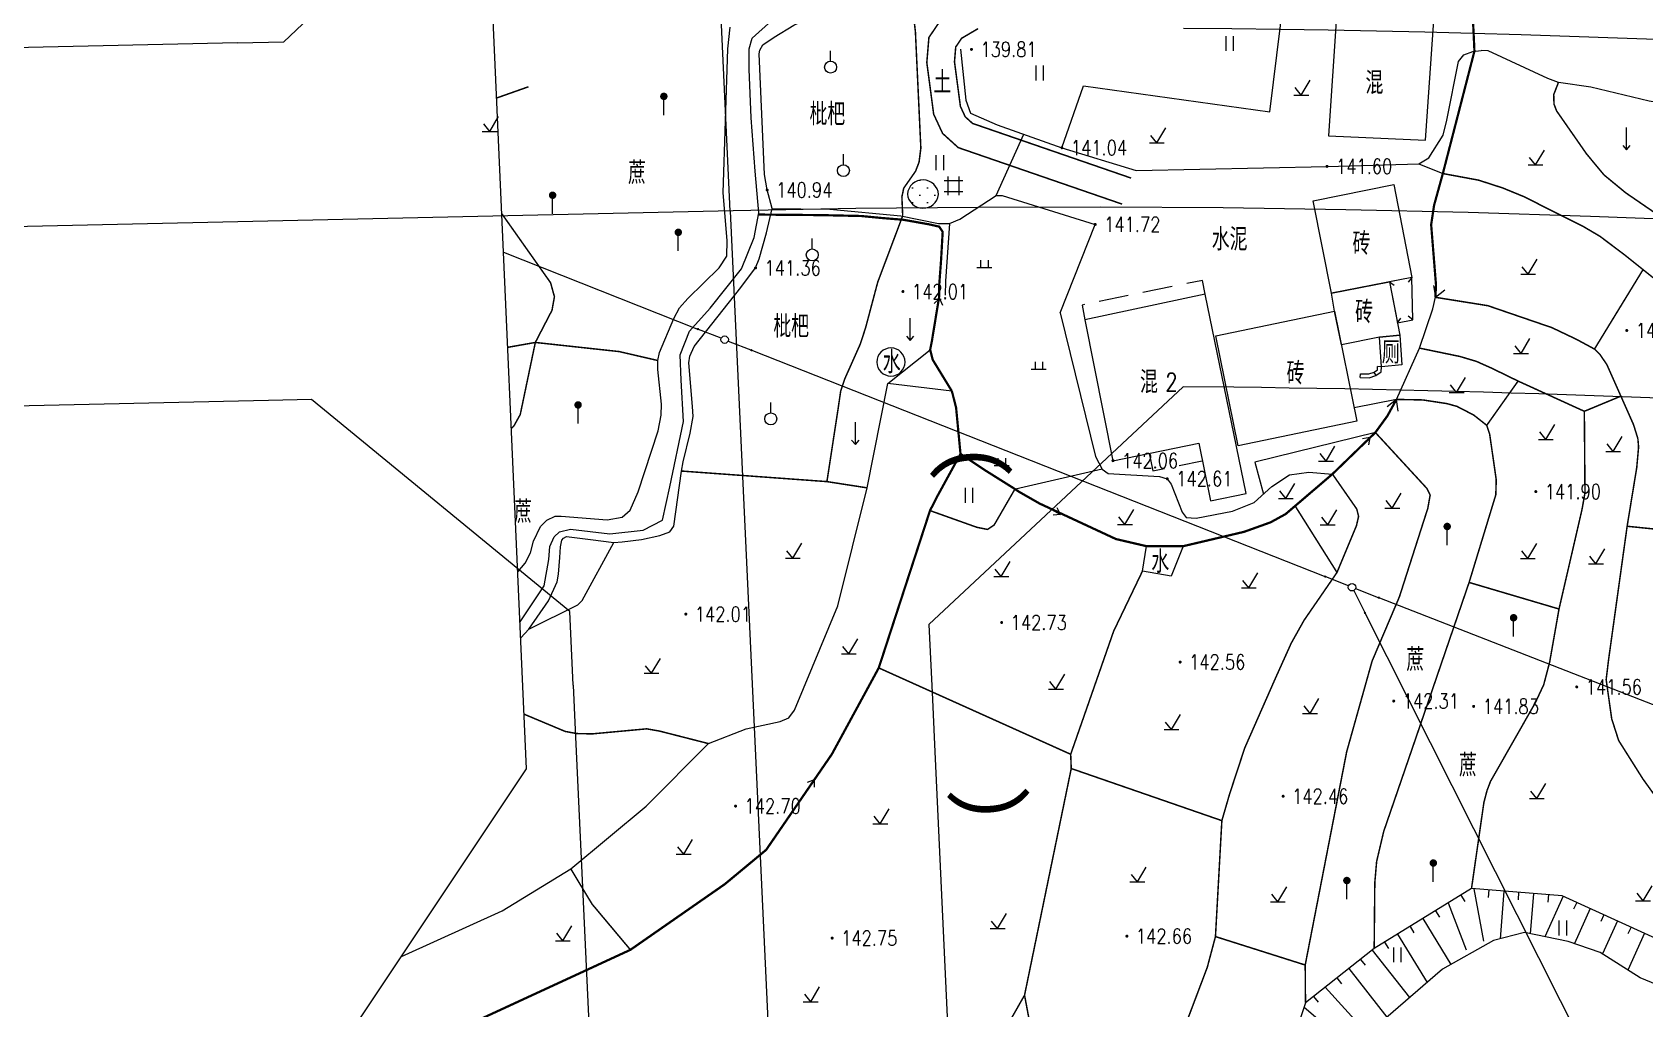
# Model space of a CAD drawing. Extents: x 529262 to 576451, y 2694391 to 2717535.
# Drawn here: x 567209.2 to 567317.3, y 2709360.8 to 2709426.2 of the extents above; entities that cross this region are included whole.
import ezdxf
from ezdxf.enums import TextEntityAlignment as Align
from ezdxf.xclip import XClip

# ---------------------------------------------------------------- set-up
doc = ezdxf.new("R2010")
doc.units = 0
doc.header["$XCLIPFRAME"] = 0
doc.linetypes.add('X2', pattern=[10, 8, -2])
doc.linetypes.add('X5', pattern=[3, 2, -1])
for name, color, linetype in [('DLDW', 8, 'Continuous'), ('DLSS', 4, 'Continuous'), ('DMTZ', 8, 'Continuous'), ('GCD', 8, 'Continuous'), ('GXYZ', 8, 'Continuous'), ('JMD', 8, 'Continuous'), ('PP-COM', 7, 'Continuous'), ('RD-中线', 40, 'Continuous'), ('RD-红线', 7, 'Continuous'), ('RD-路名', 7, 'Continuous'), ('ZBTZ', 8, 'Continuous'), ('ZJ', 7, 'Continuous')]:
    doc.layers.add(name, color=color, linetype=linetype)
doc.layers.add('SXSS', color=5, linetype='Continuous', lineweight=0)
doc.styles.add('HZ', font='rs.shx', dxfattribs={"width": 0.8, "bigfont": 'hztxt.shx'})
doc.styles.add('黑体', font='simhei.ttf')
doc.linetypes.add('10421', pattern='A,2,[150,AAA.SHX,S=0.5,R=0,X=0,Y=0.5],1e-11', length=2)
doc.linetypes.add('10422', pattern='A,0.75,[150,AAA.SHX,S=0.5,R=0,X=0,Y=0.5],1.5,[177,AAA.SHX,S=1,R=0,X=0,Y=0.4],0.75', length=3)
doc.linetypes.add('1161', pattern='A,0,[149,AAA.SHX,S=0.15,R=0,X=0,Y=0],-1.6', length=1.6)

# ---------------------------------------------------------------- blocks, each defined once
blk = doc.blocks.new('A$C19FD0107')
at = {"layer": 'RD-中线', "color": 8}
blk.add_lwpolyline([(-3741.98, 15023.64), (-3764.95, 15517.41)], dxfattribs=at)
at = {"layer": 'RD-中线', "color": 8, "linetype": 'Continuous'}
blk.add_lwpolyline([(-3086.58, 14893.65), (-3108.23, 14899.63, 0.000046), (-3108.32, 14899.66), (-3236.52, 14935.1, 0.007364), (-3240.8, 14936.21), (-3481.53, 14995.18, 0.065736), (-3741.79, 15023.65), (-4056.29, 15016.62, -0.003768), (-4058.1, 15016.6), (-4121.61, 15016.13, 0.002785), (-4122.95, 15016.12), (-4376.62, 15011.45), (-4572.92, 15005.07)], format="xyb", dxfattribs=at)
at = {"layer": 'RD-中线', "color": 8, "linetype": 'Continuous', "flags": 128}
blk.add_lwpolyline([(-3741.98, 15023.64), (-3727.15, 14704.89)], dxfattribs=at)
for points in [[(-4490.73, 14139.44, 0), (-4490.29, 14139.42)], [(-3818.25, 14086.17, 0), (-3817.74, 14086.17)]]:
    blk.add_lwpolyline(points, format="xyb", dxfattribs=at)
at = {"layer": 'RD-红线', "color": 8}
for points in [[(-3775.02, 15034.91), (-3771.9, 15034.98), (-3755.25, 15050.76), (-3755.49, 15055.83, 0.421306)], [(-3506.43, 15013.22, 0.051126), (-3711.6, 15035.87)], [(-3708.24, 15011.83), (-3711.63, 15011.85), (-3728.68, 14995.93), (-3728.44, 14990.91, 0.43126)], [(-3589.62, 15003.33, 0.03012), (-3708.24, 15011.83)], [(-3752.51, 14991.88), (-3752.74, 14996.81), (-3770.06, 15011.01), (-3772.94, 15010.95, 0.407156)]]:
    blk.add_lwpolyline(points, format="xyb", dxfattribs=at)
for points in [[(-3775.02, 15034.91), (-4048.33, 15028.8)], [(-3772.94, 15010.95), (-4024.43, 15005.33)]]:
    blk.add_lwpolyline(points, dxfattribs=at)
at = {"layer": 'RD-红线', "color": 8, "linetype": 'Continuous', "flags": 128}
for points in [[(-3752.51, 14991.88), (-3752.38, 14988.89), (-3740.66, 14737.03)], [(-3728.44, 14990.91), (-3728.3, 14987.9), (-3716.61, 14736.69)]]:
    blk.add_lwpolyline(points, dxfattribs=at)
blk = doc.blocks.new('gc123')
at = {"color": 8}
for p, q in [((-1, 0), (1, 0)), ((0, 0), (-0.8, 1)), ((0, 0), (1.2, 2))]:
    blk.add_line(p, q, dxfattribs=at)
blk = doc.blocks.new('gc125')
at = {"color": 8}
blk.add_line((0, 0.8), (0, 2.2), dxfattribs=at)
blk.add_circle((0, 0), 0.8, dxfattribs=at)
blk = doc.blocks.new('gc121')
at = {"color": 8}
for p, q in [((-0.5, -1), (-0.5, 1)), ((0.5, -1), (0.5, 1))]:
    blk.add_line(p, q, dxfattribs=at)
blk = doc.blocks.new('gc120')
at = {"color": 8}
for p, q in [((0, 0), (0, 3)), ((-0.5, 0.6), (0, 0)), ((0, 0), (0.5, 0.6))]:
    blk.add_line(p, q, dxfattribs=at)
blk = doc.blocks.new('gc119')
at = {"color": 8}
for p, q in [((-1, 0), (1, 0)), ((-0.5, 1), (-0.5, 0)), ((0.5, 1), (0.5, 0))]:
    blk.add_line(p, q, dxfattribs=at)
blk = doc.blocks.new('gc013c')
at = {"linetype": 'Continuous'}
blk.add_line((0.5, 0), (4, 0), dxfattribs=at)
at = {"linetype": 'Continuous', "const_width": 0.15, "flags": 128}
blk.add_lwpolyline([(3.775, 0, 1), (3.925, 0, 1)], format="xyb", close=True, dxfattribs=at)
blk = doc.blocks.new('gc170')
at = {"color": 8, "linetype": 'Continuous'}
blk.add_circle((0, 0), 0.5, dxfattribs=at)
blk = doc.blocks.new('gc165')
at = {"color": 8}
blk.add_line((0, 0), (0, 2), dxfattribs=at)
at = {"color": 8, "const_width": 0.5}
blk.add_lwpolyline([(-0.25, 2.5, 1), (0.25, 2.5, 1)], format="xyb", close=True, dxfattribs=at)
blk = doc.blocks.new('gc086')
at = {"color": 8}
for p, q in [((0, 0), (7, 0)), ((7, 0), (6.18, 0.57)), ((7, 0), (6.18, -0.57))]:
    blk.add_line(p, q, dxfattribs=at)
blk = doc.blocks.new('gc037')
for p, q in [((0, 0), (-1.39, 0.8)), ((-1.39, -0.8), (0, 0))]:
    blk.add_line(p, q)
blk = doc.blocks.new('GC200')
at = {"linetype": 'Continuous', "const_width": 0.2, "flags": 128}
blk.add_lwpolyline([(-0.1, 0, 1), (0.1, 0, 1)], format="xyb", close=True, dxfattribs=at)
blk = doc.blocks.new('gc146')
for p, q in [((-1.25, 0.75), (1.25, 0.75)), ((-0.75, -1.25), (-0.75, 1.25)), ((0.75, -1.25), (0.75, 1.25)), ((-1.25, -0.75), (1.25, -0.75))]:
    blk.add_line(p, q)

msp = doc.modelspace()

# ---------------------------------------------------------------- hatches: boundary and pattern name
at = {"layer": 'DLDW', "linetype": 'Continuous'}
h = msp.add_hatch(dxfattribs=at)
h.set_pattern_fill('1061', color=256, scale=0.5, style=0)
h.set_pattern_definition([(0, (54.72163, 141.3017), (0.5, 0.5), [0, -1]), (0, (55.22163, 141.8017), (0.5, 0.5), [0, -1])])
edge = h.paths.add_edge_path()
edge.add_arc((567268.825, 2709415.38), 0.945, 0, 180)
edge.add_arc((567268.825, 2709415.38), 0.945, 180, 360)

# ---------------------------------------------------------------- linework, layer by layer
at = {"color": 8, "linetype": 'Continuous', "flags": 128}
msp.add_lwpolyline([(567209.956, 2709328.306), (567242.359, 2709376.873), (567237.386, 2709487.838), (567226.241, 2709566.338), (567250.471, 2709637.466), (567310.691, 2709648.291), (567365.176, 2709659.753), (567568.23, 2709904.38), (567652.452, 2709866.094), (567570.025, 2709683.533), (567490.632, 2709613.794), (567456.674, 2709542.126), (567415.71, 2709492.593), (567416.103, 2709370.575), (567398.267, 2709255.857), (567341.513, 2709220.051), (567319.6, 2709121.447), (567354.869, 2709007.157), (567377.977, 2708907.793), (567342.698, 2708646.362), (567189.906, 2708654.057), (567219.676, 2708986.987), (567146.446, 2709250.882)], dxfattribs=at)
at = {"layer": 'DLDW', "linetype": 'Continuous', "flags": 128}
for points, elevation in [([(567269.971, 2709415.346, 0.9238362), (567267.88, 2709415.38, 0.8920897)], -144.456), ([(567267.723, 2709404.127, 1), (567265.834, 2709404.127, 1)], -4.136)]:
    msp.add_lwpolyline(points, format="xyb", close=True, dxfattribs=dict(at, elevation=elevation))
at = {"layer": 'DLDW', "linetype": 'Continuous', "elevation": 142.651, "flags": 128}
msp.add_lwpolyline([(567299.518, 2709405.782), (567300.879, 2709405.929), (567301.01, 2709403.948), (567299.649, 2709403.801)], close=True, dxfattribs=at)
at = {"layer": 'DLDW', "linetype": 'Continuous', "elevation": 142.685, "flags": 128}
msp.add_lwpolyline([(567286.359, 2709391.786), (567285.568, 2709389.78), (567283.634, 2709390.114), (567283.9, 2709391.79)], dxfattribs=at)
at = {"layer": 'DLSS', "linetype": 'X2', "const_width": 0.1, "elevation": 138.333, "flags": 128}
msp.add_lwpolyline([(567296.388, 2709469.035), (567297.229, 2709465.029), (567298.633, 2709459.786), (567298.947, 2709448.24), (567298.917, 2709447.887), (567296.9, 2709438.471), (567296.721, 2709438.026), (567296.49, 2709437.653), (567295.463, 2709436.58), (567295.426, 2709436.573), (567293.638, 2709436.663), (567290.008, 2709436.169), (567289.109, 2709435.94), (567285.379, 2709434.66), (567284.6, 2709434.214), (567282.207, 2709432.389), (567281.745, 2709432.116), (567271.804, 2709428.123), (567270.223, 2709427.195), (567269.322, 2709425.869), (567269.182, 2709424.189), (567269.642, 2709420.729), (567270.241, 2709419.44), (567271.29, 2709418.49), (567282.272, 2709414.705)], dxfattribs=at)
at = {"layer": 'DLSS', "linetype": 'Continuous', "const_width": 0.1, "elevation": 138.333, "flags": 128}
msp.add_lwpolyline([(567272.619, 2709426.462), (567271.516, 2709425.815), (567271.12, 2709425.233), (567271.037, 2709424.235), (567271.434, 2709421.251), (567271.756, 2709420.557), (567272.248, 2709420.111), (567282.873, 2709416.449)], dxfattribs=at)
at = {"layer": 'DMTZ', "linetype": 'Continuous'}
for p, q in [((567304.979, 2709368.411, 143.906), (567305.241, 2709367.985, 143.906)), ((567305.855, 2709368.834, 143.906), (567306.488, 2709365.316, 143.906)), ((567306.852, 2709368.756, 143.906), (567306.813, 2709368.257, 143.906)), ((567308.846, 2709368.599, 143.906), (567308.807, 2709368.101, 143.906)), ((567310.84, 2709368.443, 143.906), (567310.8, 2709367.944, 143.906)), ((567303.275, 2709367.363, 143.906), (567303.537, 2709366.937, 143.906)), ((567304.127, 2709367.887, 143.906), (567305.341, 2709364.743, 143.906)), ((567312.741, 2709367.927, 143.906), (567312.534, 2709367.472, 143.906)), ((567314.561, 2709367.099, 143.906), (567314.354, 2709366.644, 143.906)), ((567301.571, 2709366.316, 143.906), (567301.833, 2709365.89, 143.906)), ((567316.381, 2709366.27, 143.906), (567316.174, 2709365.815, 143.906)), ((567299.868, 2709365.268, 143.906), (567300.13, 2709364.842, 143.906)), ((567298.243, 2709364.107, 143.906), (567298.553, 2709363.715, 143.906)), ((567296.674, 2709362.867, 143.906), (567296.984, 2709362.475, 143.906)), ((567295.89, 2709362.247, 143.906), (567298.513, 2709359.347, 143.906)), ((567294.464, 2709360.906, 143.906), (567297.655, 2709358.211, 143.906)), ((567295.105, 2709361.627, 143.906), (567295.415, 2709361.234, 143.906))]:
    msp.add_line(p, q, dxfattribs=at)
at = {"layer": 'DMTZ'}
for p, q in [((567307.849, 2709368.677, 143.906), (567307.599, 2709365.489, 143.906)), ((567309.843, 2709368.521, 143.906), (567309.631, 2709365.822, 143.906)), ((567311.83, 2709368.341, 143.906), (567310.595, 2709365.627, 143.906)), ((567313.651, 2709367.513, 143.906), (567312.583, 2709365.165, 143.906)), ((567302.423, 2709366.839, 143.906), (567304.311, 2709363.77, 143.906)), ((567315.471, 2709366.685, 143.906), (567314.465, 2709364.472, 143.906)), ((567300.72, 2709365.792, 143.906), (567302.709, 2709362.556, 143.906)), ((567317.292, 2709365.856, 143.906), (567316.167, 2709363.385, 143.906)), ((567299.028, 2709364.727, 143.906), (567301.541, 2709361.548, 143.906)), ((567297.459, 2709363.487, 143.906), (567300.025, 2709360.24, 143.906))]:
    msp.add_line(p, q, dxfattribs=at)
at = {"layer": 'DMTZ', "linetype": '10421', "flags": 128}
msp.add_lwpolyline([(567241.966, 2709385.654), (567242.515, 2709386.23), (567243.837, 2709388.134), (567244.413, 2709389.402), (567244.487, 2709389.921), (567244.578, 2709391.023), (567244.624, 2709391.754), (567244.723, 2709392.18), (567244.84, 2709392.328), (567245.027, 2709392.438), (567246.645, 2709392.233), (567248.213, 2709392.03), (567248.761, 2709392.07), (567250.067, 2709392.238), (567251.295, 2709392.499), (567251.959, 2709392.748), (567252.235, 2709393.134), (567252.747, 2709396.821), (567252.85, 2709397.431), (567253.319, 2709399.369), (567253.516, 2709400.486), (567253.472, 2709401.145), (567253.238, 2709404.077), (567253.305, 2709404.51), (567253.597, 2709405.156), (567256.71, 2709409.113), (567257.704, 2709410.429), (567257.943, 2709411.041), (567258.428, 2709412.79), (567258.824, 2709414.404), (567258.482, 2709415.652), (567258.307, 2709416.694), (567257.937, 2709424.777), (567257.981, 2709425.021), (567258.2, 2709425.373), (567258.958, 2709425.892), (567260.267, 2709426.7), (567265.755, 2709429.265), (567267.381, 2709430.428), (567268.82, 2709431.711), (567269.077, 2709432.581), (567269.366, 2709434.397), (567270.211, 2709437.145), (567270.776, 2709438.894), (567271.32, 2709440.263)], dxfattribs=at)
for points, elevation in [([(567271.437, 2709425.089), (567271.793, 2709421.67), (567272.119, 2709420.809), (567273.887, 2709420.012), (567278.239, 2709418.481)], 141.038), ([(567302.17, 2709417.4), (567302.832, 2709417.815), (567303.795, 2709419.334), (567304.028, 2709420.333), (567304.816, 2709424.258), (567305.186, 2709424.698), (567305.779, 2709424.94), (567306.343, 2709425.003)], 141.156), ([(567337.768, 2709414.103), (567336.38, 2709414.399), (567335.781, 2709415.056), (567333.942, 2709417.633), (567333.399, 2709418.109), (567330.862, 2709419.827), (567328.687, 2709420.755), (567326.726, 2709421.024), (567320.015, 2709421.213), (567317.592, 2709421.606), (567313.691, 2709422.535), (567311.516, 2709422.857), (567310.798, 2709423.124), (567306.795, 2709424.964), (567306.343, 2709425.003)], 141.153), ([(567258.824, 2709414.404), (567262.678, 2709414.368), (567267.448, 2709413.922), (567269.976, 2709413.397), (567270.711, 2709413.4), (567271.405, 2709413.69), (567273.832, 2709415.291), (567274.237, 2709415.288), (567280.469, 2709413.342)], 142.118), ([(567270.711, 2709413.4), (567270.431, 2709409.553), (567270.417, 2709408.604)], 142.217), ([(567278.127, 2709407.424), (567280.481, 2709397.798), (567280.936, 2709396.952), (567281.335, 2709396.66), (567284.773, 2709396.464), (567285.299, 2709396.304), (567285.554, 2709395.943), (567286.302, 2709394.061), (567286.567, 2709393.713), (567287.241, 2709393.66), (567289.673, 2709394.132), (567291.121, 2709394.725), (567292.31, 2709395.782), (567293.495, 2709396.572), (567294.779, 2709396.737), (567296.369, 2709396.619)], 142.118), ([(567233.966, 2709364.293), (567240.71, 2709367.352), (567245.324, 2709370.162), (567250.365, 2709374.371), (567254.546, 2709378.564), (567257.071, 2709379.546), (567259.348, 2709380.052), (567259.932, 2709380.285), (567260.317, 2709380.793), (567263.223, 2709387.785), (567265.174, 2709395.697), (567266.56, 2709402.695)], 142.746), ([(567242.515, 2709386.23), (567245.794, 2709387.868), (567246.089, 2709388.138), (567248.213, 2709392.03)], 142.059)]:
    msp.add_lwpolyline(points, dxfattribs=dict(at, elevation=elevation))
at = {"layer": 'DMTZ', "linetype": '10422', "elevation": 141.426, "flags": 128}
msp.add_lwpolyline([(567278.239, 2709418.481), (567283.206, 2709416.967), (567296.006, 2709417.233), (567302.17, 2709417.4)], dxfattribs=at)
at = {"layer": 'DMTZ', "linetype": 'Continuous', "elevation": 143.906, "flags": 128}
msp.add_lwpolyline([(567319.563, 2709364.823), (567311.767, 2709368.37), (567305.688, 2709368.847), (567299.166, 2709364.836), (567294.562, 2709361.197), (567293.506, 2709358.063)], dxfattribs=at)
at = {"layer": 'GXYZ', "linetype": 'Continuous'}
for p, q in [((567240.808, 2709411.492), (567253.775, 2709406.36)), ((567257.495, 2709404.89), (567295.819, 2709389.771)), ((567257.495, 2709404.89), (567295.819, 2709389.771)), ((567349.405, 2709368.875), (567299.543, 2709388.311)), ((567316.791, 2709351.144), (567298.58, 2709387.251))]:
    msp.add_line(p, q, dxfattribs=at)
at = {"layer": 'JMD', "linetype": 'Continuous'}
for p, q in [((567300.183, 2709409.497), (567300.515, 2709409.273)), ((567301.687, 2709409.79), (567301.436, 2709409.478)), ((567300.72, 2709406.743), (567300.943, 2709407.074)), ((567301.763, 2709406.946), (567301.451, 2709407.196)), ((567299.649, 2709403.801), (567299.399, 2709403.818)), ((567298.237, 2709403.089), (567298.242, 2709403.339)), ((567299.301, 2709403.238, 142.651), (567299.152, 2709403.439, 142.651))]:
    msp.add_line(p, q, dxfattribs=at)
at = {"layer": 'JMD', "linetype": 'Continuous', "flags": 128}
for points, elevation in [([(567302.607, 2709418.995), (567303.154, 2709427.006), (567296.648, 2709427.297), (567296.098, 2709419.284)], 142.208), ([(567296.312, 2709408.742), (567295.073, 2709414.927), (567300.493, 2709416.008), (567301.687, 2709409.79)], 141.836), ([(567300.879, 2709405.929), (567299.518, 2709405.782), (567296.97, 2709405.269), (567296.513, 2709407.539), (567296.312, 2709408.742), (567300.183, 2709409.497)], 142.464), ([(567300.72, 2709406.743), (567301.763, 2709406.946), (567301.687, 2709409.79), (567300.183, 2709409.497)], 141.399), ([(567290.579, 2709395.325), (567287.84, 2709408.68), (567279.772, 2709406.963), (567281.658, 2709397.516), (567287.403, 2709398.694), (567288.194, 2709394.836)], 141.905), ([(567288.555, 2709405.889), (567296.513, 2709407.539), (567297.997, 2709400.167), (567290.039, 2709398.517)], 142.928)]:
    msp.add_lwpolyline(points, close=True, dxfattribs=dict(at, elevation=elevation))
at = {"layer": 'JMD', "linetype": 'X5', "elevation": 142.363, "flags": 128}
msp.add_lwpolyline([(567287.84, 2709408.68), (567287.652, 2709409.594), (567279.59, 2709407.94), (567279.772, 2709406.963)], dxfattribs=at)
at = {"layer": 'JMD', "linetype": 'Continuous', "elevation": 142.651, "flags": 128}
for points in [[(567298.237, 2709403.089), (567298.834, 2709403.077), (567299.276, 2709403.219), (567299.626, 2709403.479), (567299.649, 2709403.801)], [(567298.242, 2709403.339), (567298.797, 2709403.327), (567299.16, 2709403.445), (567299.385, 2709403.611), (567299.399, 2709403.818)]]:
    msp.add_lwpolyline(points, dxfattribs=at)
at = {"layer": 'JMD', "linetype": 'X5', "flags": 128}
msp.add_lwpolyline([(567284.096, 2709398.016), (567284.339, 2709396.831), (567287.646, 2709397.509)], dxfattribs=at)
at = {"layer": 'SXSS', "color": 8, "linetype": 'Continuous', "const_width": 0.15, "flags": 128}
for points, elevation in [([(567303.27, 2709408.461), (567303.31, 2709409.277), (567302.985, 2709413.329), (567303.181, 2709414.628), (567303.768, 2709416.753), (567305.886, 2709424.952), (567305.746, 2709427.917)], 142.714), ([(567257.897, 2709414.005), (567262.081, 2709413.968), (567264.787, 2709413.908), (567266.176, 2709413.773), (567267.603, 2709413.657), (567269.338, 2709413.349), (567270.013, 2709413.195), (567270.245, 2709412.848), (567270.14, 2709410.983), (567270.01, 2709409.239), (567270.011, 2709408.513), (567269.525, 2709405.548), (567269.407, 2709404.948), (567269.575, 2709404.28), (567270.862, 2709402.177)], 144.048), ([(567275.09, 2709395.617), (567273.047, 2709396.899), (567271.44, 2709397.971), (567271.145, 2709401.066), (567270.862, 2709402.177)], 142.868), ([(567286.359, 2709391.786), (567290.451, 2709392.751), (567292.217, 2709393.383), (567293.231, 2709393.939), (567296.369, 2709396.619), (567299.246, 2709399.405), (567300.052, 2709400.516), (567300.659, 2709401.62)], 142.714), ([(567229.902, 2709357.301), (567236.689, 2709358.917), (567249.317, 2709364.747), (567255.647, 2709369.148), (567258.415, 2709371.444), (567262.819, 2709377.854), (567265.961, 2709383.633), (567269.396, 2709394.172), (567269.868, 2709395.099), (567271.44, 2709397.971)], 143.118), ([(567275.09, 2709395.617), (567275.388, 2709395.417), (567276.758, 2709394.637), (567281.858, 2709392.266), (567283.9, 2709391.79)], 142.84), ([(567286.359, 2709391.786), (567283.9, 2709391.79)], 142.685)]:
    msp.add_lwpolyline(points, dxfattribs=dict(at, elevation=elevation))
at = {"layer": 'SXSS', "color": 8, "linetype": 'Continuous', "flags": 128}
for points, elevation in [([(567241.767, 2709390.074), (567242.273, 2709390.657), (567242.628, 2709391.344), (567242.822, 2709392.124), (567243.301, 2709393.117), (567243.723, 2709393.535), (567244.266, 2709393.795), (567244.667, 2709393.802), (567247.769, 2709393.549), (567248.763, 2709393.741), (567249.292, 2709394.204), (567249.839, 2709395.424), (567251.183, 2709399.513), (567251.378, 2709400.565), (567251.391, 2709401.309), (567251.147, 2709403.621), (567251.164, 2709404.225), (567251.263, 2709404.755), (567252.226, 2709407.049), (567252.612, 2709407.759), (567253.157, 2709408.392), (567255.265, 2709410.446), (567255.785, 2709411.22), (567255.79, 2709412.269), (567255.541, 2709415.458), (567255.843, 2709425.105), (567256.01, 2709426.568)], 141.093), ([(567241.918, 2709386.708), (567241.931, 2709386.721), (567243.537, 2709389.139), (567243.846, 2709390.892), (567243.925, 2709391.762), (567244.202, 2709392.415), (567244.558, 2709392.751), (567245.31, 2709392.929), (567247.941, 2709392.612), (567250.181, 2709392.85), (567251.467, 2709393.522), (567251.952, 2709395.76), (567252.881, 2709400.133), (567252.726, 2709402.919), (567252.649, 2709404.601), (567253.269, 2709406.188), (567254.663, 2709407.736), (567256.759, 2709410.376), (567257.611, 2709412.466), (567257.92, 2709414.129), (567257.688, 2709416.915), (567257.417, 2709420.491), (567257.278, 2709423.735), (567257.278, 2709425.104), (567257.478, 2709425.812), (567258.797, 2709427.006)], 144.048)]:
    msp.add_lwpolyline(points, dxfattribs=dict(at, elevation=elevation))
msp.add_lwpolyline([(567334.084, 2709375.349), (567333.043, 2709373.121), (567331.632, 2709370.224), (567328.58, 2709365.386), (567327.094, 2709363.158), (567325.905, 2709361.969), (567324.419, 2709361.227), (567322.487, 2709361.227), (567320.629, 2709361.375), (567316.988, 2709362.861), (567314.313, 2709364.569), (567312.158, 2709365.311), (567309.242, 2709365.9), (567307.162, 2709365.38), (567303.744, 2709363.449), (567299.944, 2709360.17)], dxfattribs=at)
at = {"layer": 'ZBTZ', "linetype": '1161', "flags": 128}
for points, elevation in [([(567278.239, 2709418.481), (567279.678, 2709422.636), (567292.176, 2709420.878), (567292.889, 2709426.68), (567292.897, 2709427.254), (567292.655, 2709427.653), (567289.237, 2709429.138), (567288.946, 2709429.169), (567285.337, 2709427.984), (567284.805, 2709427.903), (567284.411, 2709428.163), (567283.214, 2709430.585), (567283.24, 2709430.856)], 141.038), ([(567273.832, 2709415.291), (567275.682, 2709419.381)], 141.717), ([(567302.17, 2709417.4), (567303.768, 2709416.753)], 141.426), ([(567278.127, 2709407.424), (567280.469, 2709413.342), (567280.469, 2709413.342)], 142.118), ([(567300.659, 2709401.62), (567302.211, 2709405.056), (567303.098, 2709407.685), (567303.27, 2709408.461)], 142.714), ([(567270.862, 2709402.177), (567266.56, 2709402.695), (567269.407, 2709404.948)], 142.78), ([(567300.659, 2709401.62), (567297.819, 2709401.048)], 142.445), ([(567299.246, 2709399.405), (567291.171, 2709397.414), (567291.749, 2709395.283)], 142.493)]:
    msp.add_lwpolyline(points, dxfattribs=dict(at, elevation=elevation))
at = {"layer": 'ZBTZ', "linetype": 'Continuous', "const_width": 0.1, "flags": 128}
for points, elevation in [([(567265.755, 2709429.265), (567267.843, 2709427.812), (567268.314, 2709427.125), (567268.417, 2709426.263), (567268.782, 2709418.458), (567268.664, 2709417.518), (567268.428, 2709416.907), (567267.635, 2709415.775), (567267.512, 2709415.193), (567267.566, 2709413.919)], 140.728), ([(567240.345, 2709421.812), (567242.483, 2709422.567)], 139.961), ([(567335.589, 2709391.143), (567334.442, 2709391.966), (567333.487, 2709392.987), (567332.777, 2709394.531), (567332.348, 2709396.017), (567332.192, 2709398.032), (567332.27, 2709400.308), (567332.628, 2709401.263), (567333.862, 2709404.477), (567333.923, 2709405.107), (567333.529, 2709405.587), (567323.567, 2709410.686), (567321.5, 2709411.825), (567319.743, 2709412.912), (567316.018, 2709415.467), (567314.574, 2709416.657), (567313.4, 2709418.068), (567311.399, 2709420.94), (567311.218, 2709421.398), (567311.2, 2709422.042), (567311.516, 2709422.857)], 140.571), ([(567303.768, 2709416.753), (567303.768, 2709416.753), (567306.173, 2709416.308), (567307.794, 2709415.782), (567309.195, 2709415.208), (567313.226, 2709413.179), (567314.301, 2709412.546), (567315.955, 2709411.3), (567321.936, 2709406.517), (567322.434, 2709406.194), (567326.511, 2709404.687), (567327.539, 2709404.108), (567332.27, 2709400.308)], 142.445), ([(567240.692, 2709414.069), (567243.966, 2709409.437), (567244.224, 2709408.5), (567244.061, 2709407.593), (567242.943, 2709405.437)], 139.881), ([(567252.747, 2709396.821), (567262.487, 2709396.114), (567263.227, 2709400.935), (567263.407, 2709402.162), (567263.692, 2709403.017), (567264.714, 2709405.308), (567265.072, 2709406.397), (567265.894, 2709409.484), (567267.566, 2709413.919)], 141.181), ([(567317.186, 2709410.315), (567313.931, 2709404.994)], 141.607), ([(567303.27, 2709408.461), (567306.786, 2709407.9), (567311.076, 2709406.43), (567312.729, 2709405.644), (567313.931, 2709404.994), (567314.306, 2709404.619), (567314.761, 2709403.953), (567316.549, 2709399.929), (567316.84, 2709398.997)], 141.614), ([(567241.094, 2709405.11), (567242.943, 2709405.437)], 141.161), ([(567251.164, 2709404.225), (567248.565, 2709404.825), (567242.943, 2709405.437), (567241.932, 2709400.607), (567241.502, 2709399.832), (567241.337, 2709399.682)], 140.962), ([(567308.811, 2709402.85), (567307.037, 2709403.714), (567306.018, 2709404.169), (567304.902, 2709404.5), (567302.211, 2709405.056)], 142.225), ([(567299.166, 2709364.836), (567299.208, 2709369.241), (567299.329, 2709370.656), (567299.806, 2709372.683), (567301.885, 2709378.725), (567305.528, 2709389.359), (567307.318, 2709395.231), (567307.347, 2709396.24), (567306.907, 2709399.29), (567306.71, 2709399.885), (567308.811, 2709402.85), (567313.252, 2709400.824)], 142.559), ([(567306.71, 2709399.885), (567305.834, 2709400.575), (567304.718, 2709401.152), (567304.044, 2709401.339), (567302.426, 2709401.586), (567300.659, 2709401.62)], 142.362), ([(567313.252, 2709400.824), (567315.655, 2709401.821)], 142.078), ([(567305.688, 2709368.847), (567306.52, 2709374.62), (567306.734, 2709375.433), (567306.966, 2709376.036), (567309.955, 2709381.278), (567310.527, 2709382.501), (567310.926, 2709384.016), (567311.554, 2709387.579), (567313.098, 2709394.257), (567313.294, 2709395.365), (567313.252, 2709400.824)], 142.107), ([(567302.92, 2709395.226), (567302.686, 2709395.671), (567299.246, 2709399.405)], 142.289), ([(567316.84, 2709398.997), (567316.887, 2709398.427), (567316.765, 2709397.062), (567316.12, 2709393.123)], 141.64), ([(567296.369, 2709396.619), (567296.369, 2709396.619), (567297.996, 2709394.281), (567298.121, 2709393.784), (567297.977, 2709393.157), (567296.674, 2709390.029), (567294.462, 2709386.817), (567293.605, 2709385.286), (567292.532, 2709382.904), (567290.492, 2709378.274), (567289.473, 2709375.176), (567288.957, 2709373.4), (567288.528, 2709365.633), (567287.98, 2709363.574), (567283.906, 2709352.797)], 142.239), ([(567262.487, 2709396.114), (567265.174, 2709395.697)], 142.246), ([(567269.396, 2709394.172), (567272.539, 2709393.052), (567273.247, 2709392.91), (567273.696, 2709393.208), (567275.09, 2709395.617)], 142.84), ([(567302.92, 2709395.226), (567302.92, 2709395.226), (567302.762, 2709394.332), (567300.856, 2709388.394), (567299.028, 2709384.095), (567297.322, 2709378.013), (567294.543, 2709363.728), (567294.562, 2709361.197)], 142.123), ([(567296.674, 2709390.029), (567293.868, 2709394.483)], 142.756), ([(567324.77, 2709369.002), (567320.071, 2709372.974), (567318.122, 2709374.88), (567317.178, 2709376.191), (567315.553, 2709378.765), (567315.086, 2709380.222), (567314.714, 2709382.848), (567314.874, 2709384.168), (567316.12, 2709393.123)], 141.758), ([(567316.12, 2709393.123), (567319.858, 2709392.741)], 141.614), ([(567278.862, 2709376.892), (567278.825, 2709377.846), (567281.705, 2709386.095), (567283.634, 2709390.114)], 142.786), ([(567311.554, 2709387.579), (567305.528, 2709389.359)], 142.202), ([(567278.825, 2709377.846), (567265.961, 2709383.633)], 142.869), ([(567242.195, 2709380.53), (567244.942, 2709379.378), (567245.711, 2709379.235), (567246.75, 2709379.213), (567250.408, 2709379.551), (567251.281, 2709379.397), (567254.546, 2709378.564)], 142.222), ([(567275.732, 2709361.705), (567278.862, 2709376.892), (567288.957, 2709373.4)], 143.174), ([(567249.317, 2709364.747), (567246.75, 2709367.804), (567245.324, 2709370.162)], 142.898), ([(567294.543, 2709363.728), (567288.528, 2709365.633)], 142.668), ([(567276.384, 2709358.239), (567275.732, 2709361.705), (567274.122, 2709358.874)], 143.468)]:
    msp.add_lwpolyline(points, dxfattribs=dict(at, elevation=elevation))
at = {"layer": 'ZBTZ', "linetype": '1161', "flags": 128}
msp.add_lwpolyline([(567280.936, 2709396.952), (567275.129, 2709395.608)], dxfattribs=at)

# ---------------------------------------------------------------- block references
at = {"layer": 'DLSS', "linetype": 'Continuous', "xscale": 0.5000000001429995, "yscale": 0.5000000001429995, "zscale": 0.5000000001429995}
for p, rotation in [((567303.27, 2709408.461, 141.917), 249.1096774901546), ((567300.659, 2709401.62, 142.445), 69.10967749015457)]:
    msp.add_blockref('gc037', p, dxfattribs=dict(at, rotation=rotation))
at = {"layer": 'GCD', "linetype": 'Continuous'}
ref = msp.add_blockref('GC200', (567272.174, 2709425.071, 139.809), dxfattribs=dict(at, xscale=0.5, yscale=0.5, zscale=0.5))
ref.add_attrib('height', '139.81', dxfattribs={"linetype": 'Continuous', "height": 1, "style": 'HZ', "width": 0.8}).set_placement((567272.774, 2709425.071, 139.809), align=Align.MIDDLE_LEFT)
ref = msp.add_blockref('GC200', (567278.239, 2709418.481, 141.038), dxfattribs=dict(at, xscale=0.5, yscale=0.5, zscale=0.5))
ref.add_attrib('height', '141.04', dxfattribs={"linetype": 'Continuous', "height": 1, "style": 'HZ', "width": 0.8}).set_placement((567278.839, 2709418.481, 141.038), align=Align.MIDDLE_LEFT)
ref = msp.add_blockref('GC200', (567296.006, 2709417.233, 141.598), dxfattribs=dict(at, xscale=0.5, yscale=0.5, zscale=0.5))
ref.add_attrib('height', '141.60', dxfattribs={"linetype": 'Continuous', "height": 1, "style": 'HZ', "width": 0.8}).set_placement((567296.606, 2709417.233, 141.598), align=Align.MIDDLE_LEFT)
ref = msp.add_blockref('GC200', (567258.482, 2709415.652, 140.943), dxfattribs=dict(at, xscale=0.5, yscale=0.5, zscale=0.5))
ref.add_attrib('height', '140.94', dxfattribs={"linetype": 'Continuous', "height": 1, "style": 'HZ', "width": 0.8}).set_placement((567259.082, 2709415.652, 140.943), align=Align.MIDDLE_LEFT)
ref = msp.add_blockref('GC200', (567280.469, 2709413.342, 141.718), dxfattribs=dict(at, xscale=0.5, yscale=0.5, zscale=0.5))
ref.add_attrib('height', '141.72', dxfattribs={"linetype": 'Continuous', "height": 1, "style": 'HZ', "width": 0.8}).set_placement((567281.069, 2709413.342, 141.718), align=Align.MIDDLE_LEFT)
ref = msp.add_blockref('GC200', (567257.704, 2709410.429, 141.362), dxfattribs=dict(at, xscale=0.5, yscale=0.5, zscale=0.5))
ref.add_attrib('height', '141.36', dxfattribs={"linetype": 'Continuous', "height": 1, "style": 'HZ', "width": 0.8}).set_placement((567258.304, 2709410.429, 141.362), align=Align.MIDDLE_LEFT)
ref = msp.add_blockref('GC200', (567267.583, 2709408.847, 142.01), dxfattribs=dict(at, xscale=0.5, yscale=0.5, zscale=0.5))
ref.add_attrib('height', '142.01', dxfattribs={"linetype": 'Continuous', "height": 1, "style": 'HZ', "width": 0.8}).set_placement((567268.183, 2709408.847, 142.01), align=Align.MIDDLE_LEFT)
ref = msp.add_blockref('GC200', (567316.095, 2709406.24, 141.42), dxfattribs=dict(at, xscale=0.5, yscale=0.5, zscale=0.5))
ref.add_attrib('height', '141.42', dxfattribs={"linetype": 'Continuous', "height": 1, "style": 'HZ', "width": 0.8}).set_placement((567316.695, 2709406.24, 141.42), align=Align.MIDDLE_LEFT)
ref = msp.add_blockref('GC200', (567281.658, 2709397.516, 142.062), dxfattribs=dict(at, xscale=0.5, yscale=0.5, zscale=0.5))
ref.add_attrib('height', '142.06', dxfattribs={"linetype": 'Continuous', "height": 1, "style": 'HZ', "width": 0.8}).set_placement((567282.258, 2709397.516, 142.062), align=Align.MIDDLE_LEFT)
ref = msp.add_blockref('GC200', (567285.299, 2709396.304, 142.608), dxfattribs=dict(at, xscale=0.5, yscale=0.5, zscale=0.5))
ref.add_attrib('height', '142.61', dxfattribs={"linetype": 'Continuous', "height": 1, "style": 'HZ', "width": 0.8}).set_placement((567285.899, 2709396.304, 142.608), align=Align.MIDDLE_LEFT)
ref = msp.add_blockref('GC200', (567309.999, 2709395.445, 141.902), dxfattribs=dict(at, xscale=0.5, yscale=0.5, zscale=0.5))
ref.add_attrib('height', '141.90', dxfattribs={"linetype": 'Continuous', "height": 1, "style": 'HZ', "width": 0.8}).set_placement((567310.599, 2709395.445, 141.902), align=Align.MIDDLE_LEFT)
ref = msp.add_blockref('GC200', (567253.03, 2709387.235, 142.01), dxfattribs=dict(at, xscale=0.5, yscale=0.5, zscale=0.5))
ref.add_attrib('height', '142.01', dxfattribs={"linetype": 'Continuous', "height": 1, "style": 'HZ', "width": 0.8}).set_placement((567253.63, 2709387.235, 142.01), align=Align.MIDDLE_LEFT)
ref = msp.add_blockref('GC200', (567274.197, 2709386.677, 142.73), dxfattribs=dict(at, xscale=0.5, yscale=0.5, zscale=0.5))
ref.add_attrib('height', '142.73', dxfattribs={"linetype": 'Continuous', "height": 1, "style": 'HZ', "width": 0.8}).set_placement((567274.797, 2709386.677, 142.73), align=Align.MIDDLE_LEFT)
ref = msp.add_blockref('GC200', (567286.162, 2709384.024, 142.559), dxfattribs=dict(at, xscale=0.5, yscale=0.5, zscale=0.5))
ref.add_attrib('height', '142.56', dxfattribs={"linetype": 'Continuous', "height": 1, "style": 'HZ', "width": 0.8}).set_placement((567286.762, 2709384.024, 142.559), align=Align.MIDDLE_LEFT)
ref = msp.add_blockref('GC200', (567312.741, 2709382.356, 141.56), dxfattribs=dict(at, xscale=0.5, yscale=0.5, zscale=0.5))
ref.add_attrib('height', '141.56', dxfattribs={"linetype": 'Continuous', "height": 1, "style": 'HZ', "width": 0.8}).set_placement((567313.341, 2709382.356, 141.56), align=Align.MIDDLE_LEFT)
ref = msp.add_blockref('GC200', (567300.476, 2709381.414, 142.31), dxfattribs=dict(at, xscale=0.5, yscale=0.5, zscale=0.5))
ref.add_attrib('height', '142.31', dxfattribs={"linetype": 'Continuous', "height": 1, "style": 'HZ', "width": 0.8}).set_placement((567301.076, 2709381.414, 142.31), align=Align.MIDDLE_LEFT)
ref = msp.add_blockref('GC200', (567305.833, 2709381.055, 141.83), dxfattribs=dict(at, xscale=0.5, yscale=0.5, zscale=0.5))
ref.add_attrib('height', '141.83', dxfattribs={"linetype": 'Continuous', "height": 1, "style": 'HZ', "width": 0.8}).set_placement((567306.433, 2709381.055, 141.83), align=Align.MIDDLE_LEFT)
ref = msp.add_blockref('GC200', (567256.363, 2709374.374, 142.7), dxfattribs=dict(at, xscale=0.5, yscale=0.5, zscale=0.5))
ref.add_attrib('height', '142.70', dxfattribs={"linetype": 'Continuous', "height": 1, "style": 'HZ', "width": 0.8}).set_placement((567256.963, 2709374.374, 142.7), align=Align.MIDDLE_LEFT)
ref = msp.add_blockref('GC200', (567293.064, 2709375.033, 142.46), dxfattribs=dict(at, xscale=0.5, yscale=0.5, zscale=0.5))
ref.add_attrib('height', '142.46', dxfattribs={"linetype": 'Continuous', "height": 1, "style": 'HZ', "width": 0.8}).set_placement((567293.664, 2709375.033, 142.46), align=Align.MIDDLE_LEFT)
ref = msp.add_blockref('GC200', (567262.839, 2709365.531, 142.75), dxfattribs=dict(at, xscale=0.5, yscale=0.5, zscale=0.5))
ref.add_attrib('height', '142.75', dxfattribs={"linetype": 'Continuous', "height": 1, "style": 'HZ', "width": 0.8}).set_placement((567263.439, 2709365.531, 142.75), align=Align.MIDDLE_LEFT)
ref = msp.add_blockref('GC200', (567282.594, 2709365.661, 142.66), dxfattribs=dict(at, xscale=0.5, yscale=0.5, zscale=0.5))
ref.add_attrib('height', '142.66', dxfattribs={"linetype": 'Continuous', "height": 1, "style": 'HZ', "width": 0.8}).set_placement((567283.194, 2709365.661, 142.66), align=Align.MIDDLE_LEFT)
at = {"layer": 'GXYZ', "linetype": 'Continuous'}
for p, xscale, yscale, zscale, rotation in [((567255.635, 2709405.624), 0.5000000000497017, 0.5000000000497017, 0.5000000000497017, 158.4088402881011), ((567255.635, 2709405.624), 0.4999999999349118, 0.4999999999349118, 0.4999999999349118, 338.4704738568611), ((567255.635, 2709405.624), 0.4999999999349118, 0.4999999999349118, 0.4999999999349118, 338.4704738568611), ((567297.68, 2709389.037, 146.015), 0.4999999999349118, 0.4999999999349118, 0.4999999999349118, 158.4704738568611), ((567297.68, 2709389.037, 146.015), 0.4999999999349118, 0.4999999999349118, 0.4999999999349118, 158.4704738568611), ((567297.68, 2709389.037, 146.015), 0.4999999999657814, 0.4999999999657814, 0.4999999999657814, 296.7639740370496), ((567297.68, 2709389.037, 146.015), 0.5000000000976447, 0.5000000000976447, 0.5000000000976447, 338.705084266666)]:
    msp.add_blockref('gc013c', p, dxfattribs=dict(at, xscale=xscale, yscale=yscale, zscale=zscale, rotation=rotation))
at = {"layer": 'GXYZ', "linetype": 'Continuous', "xscale": 0.5, "yscale": 0.5, "zscale": 0.5}
for p in [(567255.635, 2709405.624), (567255.635, 2709405.624), (567297.68, 2709389.037, 146.015), (567297.68, 2709389.037, 146.015)]:
    msp.add_blockref('gc170', p, dxfattribs=at)
at = {"layer": 'PP-COM'}
ref = msp.add_blockref('A$C19FD0107', (570997.993, 2694390.603), dxfattribs=at)
XClip(ref).set_block_clipping_path([(-9366.4383134884, 14428.6043910822), (-3328.4480743363, 17452.7484863754)])
at = {"layer": 'SXSS', "color": 8, "linetype": 'Continuous', "xscale": 0.5, "yscale": 0.5, "zscale": 0.5}
msp.add_blockref('gc146', (567270.979, 2709415.923, 139.695), dxfattribs=at)
at = {"layer": 'SXSS', "color": 8, "linetype": 'Continuous'}
for p, xscale, yscale, zscale, rotation in [((567269.407, 2709404.948, 142.716), 0.5000000000762671, 0.5000000000762671, 0.5000000000762671, 79.7865292980846), ((567296.369, 2709396.619, 142.68), 0.4999999999075008, 0.4999999999075008, 0.4999999999075008, 44.36605048724032), ((567275.09, 2709395.617, 142.868), 0.4999999999881165, 0.4999999999881165, 0.4999999999881165, 330.8925901338163), ((567259.653, 2709373.247), 0.499999999813504, 0.499999999813504, 0.499999999813504, 55.50893088266577)]:
    msp.add_blockref('gc086', p, dxfattribs=dict(at, xscale=xscale, yscale=yscale, zscale=zscale, rotation=rotation))
at = {"layer": 'ZBTZ', "linetype": 'Continuous', "xscale": 0.5, "yscale": 0.5, "zscale": 0.5}
for name, p in [('gc121', (567289.491, 2709425.467)), ('gc125', (567262.732, 2709423.881)), ('gc121', (567276.762, 2709423.491)), ('gc165', (567251.558, 2709420.674)), ('gc123', (567294.281, 2709422.014)), ('gc123', (567239.885, 2709419.575, 140.894)), ('gc123', (567284.598, 2709418.807)), ('gc120', (567316.082, 2709418.334)), ('gc125', (567263.59, 2709416.947)), ('gc121', (567270.066, 2709417.482)), ('gc123', (567309.976, 2709417.329)), ('gc165', (567244.102, 2709414.049)), ('gc165', (567252.524, 2709411.565)), ('gc125', (567261.503, 2709411.298)), ('gc123', (567309.486, 2709410.008, -142.864)), ('gc120', (567268.071, 2709405.559)), ('gc123', (567309.007, 2709404.702, -142.864)), ('gc123', (567304.69, 2709402.094, -142.864)), ('gc165', (567245.81, 2709400)), ('gc125', (567258.725, 2709400.319)), ('gc120', (567264.393, 2709398.599)), ('gc123', (567310.669, 2709398.941, -142.864)), ('gc123', (567295.937, 2709397.493)), ('gc123', (567315.186, 2709398.139, -142.864)), ('gc121', (567272.017, 2709395.202)), ('gc123', (567293.247, 2709394.99)), ('gc123', (567300.378, 2709394.34, -0.611)), ('gc123', (567282.457, 2709393.25)), ('gc123', (567296.052, 2709393.226, -0.611)), ('gc165', (567304.061, 2709391.857)), ('gc123', (567260.2, 2709390.979)), ('gc123', (567309.465, 2709390.967, -142.864)), ('gc123', (567314.028, 2709390.611, -142.864)), ('gc123', (567274.173, 2709389.752, -142.864)), ('gc123', (567290.764, 2709388.998, -142.864)), ('gc165', (567308.51, 2709385.742)), ('gc123', (567263.957, 2709384.57)), ('gc123', (567250.727, 2709383.272)), ('gc123', (567277.836, 2709382.214, -142.864)), ('gc123', (567294.865, 2709380.585, -142.864)), ('gc123', (567285.583, 2709379.506, -142.864)), ('gc123', (567310.069, 2709374.879, -142.864)), ('gc123', (567266.06, 2709373.195)), ('gc123', (567252.887, 2709371.144)), ('gc123', (567283.293, 2709369.29)), ('gc165', (567303.129, 2709369.31)), ('gc165', (567297.336, 2709368.138)), ('gc123', (567292.706, 2709367.965, -142.864)), ('gc123', (567317.187, 2709368.034, -142.864)), ('gc123', (567273.924, 2709366.169)), ('gc123', (567244.787, 2709365.356)), ('gc121', (567311.818, 2709366.201, 142.861)), ('gc121', (567300.728, 2709364.409, 142.861)), ('gc123', (567261.399, 2709361.27))]:
    msp.add_blockref(name, p, dxfattribs=at)
at = {"layer": 'ZBTZ', "linetype": 'Continuous', "xscale": 0.5, "yscale": 0.5}
for p in [(567273.036, 2709410.455), (567276.687, 2709403.641), (567274.195, 2709397.195)]:
    msp.add_blockref('gc119', p, dxfattribs=at)

# ---------------------------------------------------------------- texts
at = {"layer": 'DLDW', "linetype": 'Continuous', "style": 'HZ', "width": 0.8}
for s, p in [('水', (567266.83, 2709404.195)), ('厕', (567300.275, 2709404.802)), ('水', (567284.825, 2709390.82))]:
    msp.add_text(s, height=1.5, dxfattribs=at).set_placement(p, align=Align.MIDDLE)
at = {"layer": 'JMD', "linetype": 'Continuous', "style": 'HZ', "width": 0.8}
for s, p in [('混', (567299.781, 2709422.828)), ('砖', (567298.918, 2709412.061)), ('砖', (567299.084, 2709407.476)), ('砖', (567294.497, 2709403.372)), ('混', (567284.667, 2709402.784))]:
    msp.add_text(s, height=1.5, dxfattribs=at).set_placement(p, align=Align.MIDDLE_RIGHT)
msp.add_text('2', height=1.2, dxfattribs=at).set_placement((567285.167, 2709402.784), align=Align.MIDDLE_LEFT)
at = {"layer": 'RD-路名', "color": 7, "linetype": 'Continuous', "insert": (567274.149, 2709402.859), "char_height": 4, "attachment_point": 1, "rotation": 273.02728, "style": '黑体'}
msp.add_mtext_dynamic_manual_height_columns('\\pi-12,l16,t16;(^I    )', width=358.16099, gutter_width=357.193, heights=[0], dxfattribs=at)
at = {"layer": 'ZJ', "color": 8, "linetype": 'Continuous', "style": 'HZ', "width": 0.8}
for s, p in [('土', (567270.229, 2709422.939)), ('枇杷', (567262.517, 2709420.807)), ('蔗', (567249.763, 2709416.878)), ('水泥', (567289.477, 2709412.422)), ('枇杷', (567260.095, 2709406.593)), ('蔗', (567242.123, 2709394.167)), ('蔗', (567301.927, 2709384.256)), ('蔗', (567305.453, 2709377.186))]:
    msp.add_text(s, height=1.5, dxfattribs=at).set_placement(p, align=Align.MIDDLE)

doc.saveas('drawing.dxf')
